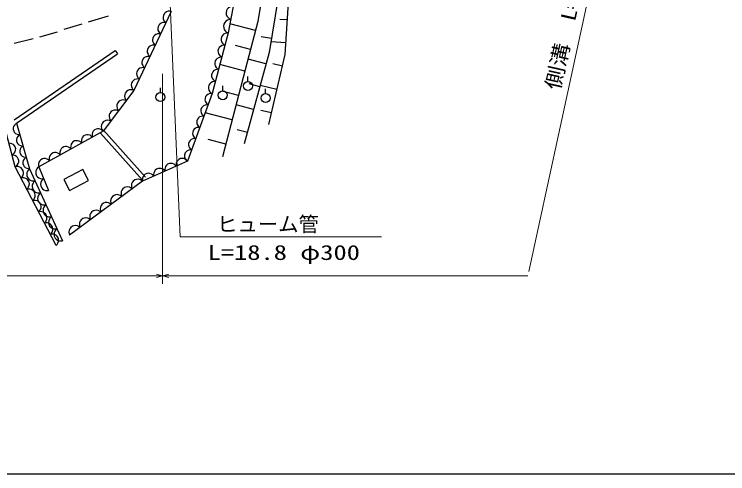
# Model space of a CAD drawing. Units: millimetres, scale not verified. Extents: x 40000 to 680000, y 20000 to 380000.
# Drawn here: x 274162 to 361628, y 205000 to 261268 of the extents above; entities that cross this region are included whole.
import ezdxf
from ezdxf.enums import TextEntityAlignment as Align

# ---------------------------------------------------------------- set-up
doc = ezdxf.new("R2010")
doc.units = ezdxf.units.MM
doc.header["$LTSCALE"] = 1000
for name, color, linetype, lineweight in [('M-BGD', 7, 'Continuous', 25), ('M-STR-HTXT', 7, 'Continuous', 13), ('M-TTL-BAND', 7, 'Continuous', 25)]:
    doc.layers.add(name, color=color, linetype=linetype, lineweight=lineweight)
doc.styles.add('ＭＳ ゴシック', font='')
doc.styles.get('ＭＳ ゴシック').set_extended_font_data('MS Gothic')

msp = doc.modelspace()

# ---------------------------------------------------------------- linework, layer by layer
at = {"layer": 'M-BGD'}
for p, q in [((307087, 266836), (305403, 256593)), ((307363, 256352), (308087, 267636)), ((304044, 260435), (304805, 264956)), ((301324, 263935), (300374, 258981)), ((293400, 261628), (288837, 251941)), ((283268, 260363), (285725, 261069)), ((280289, 259443), (282469, 260087)), ((303740, 259273), (300588, 260096)), ((302761, 255433), (304044, 260435)), ((307635, 260584), (306699, 260644)), ((277310, 258522), (279460, 259136)), ((300374, 258981), (298418, 251560)), ((274164, 257725), (276468, 258308)), ((305683, 258300), (304419, 258508)), ((303133, 256950), (301284, 257433)), ((307454, 257763), (305615, 257881)), ((274161, 248331), (286541, 256839)), ((274445, 247919), (286824, 256427)), ((286541, 256839), (286824, 256427)), ((305403, 256593), (302358, 245390)), ((305360, 247750), (307363, 256352)), ((299717, 243870), (302761, 255433)), ((305022, 255192), (302830, 255788)), ((302441, 254299), (299352, 255105)), ((307030, 254918), (305855, 255192)), ((302803, 253048), (302803, 253639)), ((288837, 251941), (285045, 246967)), ((292084, 251683), (292084, 252274)), ((299724, 251909), (299724, 252499)), ((304261, 252392), (302962, 252745)), ((306362, 252051), (304299, 252531)), ((304969, 251565), (304970, 252156)), ((298418, 251560), (295395, 243270)), ((301662, 251319), (299805, 251804)), ((303500, 249591), (301363, 250172)), ((305694, 249183), (304393, 249486)), ((300884, 248339), (297560, 249208)), ((274265, 242589), (272765, 248354)), ((274445, 247919), (276042, 242351)), ((285045, 246967), (277167, 242588)), ((284736, 246727), (289881, 240970)), ((285108, 247060), (290254, 241304)), ((302739, 246790), (301473, 247134)), ((300106, 245360), (297942, 245925)), ((295395, 243270), (289886, 240844)), ((279296, 232934), (274265, 242589)), ((276042, 242351), (280066, 233526)), ((277167, 242588), (278351, 239686)), ((282560, 242252), (280226, 241038)), ((283256, 240914), (282560, 242252)), ((280226, 241038), (280922, 239700)), ((280922, 239700), (283256, 240914)), ((289886, 240844), (280942, 234214))]:
    msp.add_line(p, q, dxfattribs=at)
for points in [[(293400, 261628), (293216, 261651), (293042, 261632), (292827, 261568), (292672, 261455), (292543, 261317), (292442, 261103), (292418, 260916), (292429, 260724), (292518, 260518), (292615, 260374), (292748, 260244)], [(301007, 262284), (300805, 262258), (300625, 262190), (300413, 262064), (300279, 261901), (300180, 261719), (300131, 261463), (300156, 261257), (300220, 261056), (300371, 260861), (300514, 260735), (300691, 260632)], [(292748, 260244), (292564, 260267), (292390, 260248), (292175, 260184), (292020, 260071), (291891, 259933), (291790, 259719), (291766, 259532), (291777, 259340), (291866, 259134), (291963, 258991), (292096, 258860)], [(300691, 260632), (300489, 260607), (300309, 260539), (300097, 260412), (299963, 260250), (299864, 260067), (299815, 259812), (299839, 259606), (299904, 259405), (300054, 259209), (300197, 259083), (300374, 258981)], [(300374, 258981), (300189, 258970), (300021, 258919), (299819, 258818), (299687, 258678), (299586, 258518), (299525, 258288), (299535, 258099), (299581, 257912), (299706, 257725), (299828, 257601), (299983, 257497)], [(292096, 258860), (291913, 258883), (291739, 258864), (291523, 258801), (291368, 258687), (291240, 258549), (291138, 258335), (291114, 258148), (291125, 257956), (291214, 257750), (291311, 257607), (291444, 257476)], [(291444, 257476), (291261, 257499), (291087, 257480), (290871, 257417), (290716, 257304), (290588, 257165), (290487, 256951), (290462, 256764), (290473, 256573), (290562, 256366), (290659, 256223), (290792, 256092)], [(299983, 257497), (299798, 257486), (299630, 257435), (299428, 257334), (299296, 257194), (299194, 257034), (299134, 256804), (299143, 256615), (299189, 256428), (299314, 256241), (299437, 256117), (299592, 256013)], [(290792, 256092), (290609, 256116), (290435, 256096), (290219, 256033), (290064, 255920), (289936, 255782), (289835, 255567), (289810, 255380), (289821, 255189), (289910, 254982), (290007, 254839), (290140, 254709)], [(299592, 256013), (299406, 256002), (299238, 255951), (299037, 255849), (298905, 255710), (298803, 255550), (298742, 255320), (298752, 255131), (298798, 254944), (298923, 254756), (299045, 254633), (299200, 254529)], [(290140, 254709), (289957, 254732), (289783, 254712), (289567, 254649), (289412, 254536), (289284, 254398), (289183, 254183), (289158, 253996), (289169, 253805), (289258, 253598), (289356, 253455), (289489, 253325)], [(299200, 254529), (299015, 254518), (298847, 254467), (298645, 254365), (298513, 254226), (298412, 254066), (298351, 253836), (298361, 253647), (298407, 253460), (298532, 253272), (298654, 253149), (298809, 253044)], [(289489, 253325), (289305, 253348), (289131, 253328), (288915, 253265), (288760, 253152), (288632, 253014), (288531, 252799), (288506, 252612), (288517, 252421), (288606, 252214), (288704, 252071), (288837, 251941)], [(298809, 253044), (298624, 253034), (298455, 252983), (298254, 252881), (298122, 252741), (298020, 252582), (297960, 252352), (297969, 252163), (298015, 251976), (298140, 251788), (298263, 251665), (298418, 251560)], [(288837, 251941), (288658, 252003), (288480, 252021), (288251, 252004), (288072, 251924), (287914, 251814), (287767, 251621), (287702, 251439), (287673, 251246), (287717, 251020), (287784, 250856), (287889, 250698)], [(298418, 251560), (298240, 251566), (298075, 251533), (297874, 251453), (297735, 251332), (297624, 251188), (297546, 250974), (297539, 250793), (297566, 250611), (297669, 250420), (297775, 250292), (297914, 250179)], [(287889, 250698), (287710, 250760), (287532, 250778), (287303, 250761), (287124, 250681), (286966, 250570), (286819, 250378), (286754, 250196), (286725, 250002), (286769, 249777), (286836, 249613), (286941, 249454)], [(297914, 250179), (297736, 250185), (297571, 250151), (297370, 250072), (297232, 249950), (297121, 249807), (297043, 249592), (297035, 249411), (297063, 249229), (297165, 249039), (297271, 248910), (297410, 248797)], [(286941, 249454), (286762, 249517), (286584, 249534), (286355, 249517), (286176, 249438), (286018, 249327), (285871, 249134), (285806, 248953), (285777, 248759), (285821, 248533), (285888, 248370), (285993, 248211)], [(297410, 248797), (297232, 248803), (297067, 248769), (296866, 248690), (296728, 248568), (296617, 248425), (296539, 248211), (296531, 248029), (296559, 247847), (296662, 247657), (296767, 247529), (296906, 247415)], [(274445, 247919), (274300, 247820), (274188, 247698), (274074, 247518), (274034, 247341), (274029, 247163), (274091, 246947), (274190, 246799), (274317, 246669), (274509, 246578), (274668, 246537), (274844, 246527)], [(285993, 248211), (285814, 248273), (285636, 248291), (285407, 248274), (285228, 248194), (285070, 248084), (284923, 247891), (284858, 247709), (284829, 247516), (284873, 247290), (284940, 247126), (285045, 246967)], [(285045, 246967), (284912, 247091), (284762, 247175), (284554, 247249), (284365, 247247), (284184, 247211), (283980, 247097), (283853, 246962), (283753, 246803), (283705, 246588), (283701, 246418), (283732, 246238)], [(296906, 247415), (296728, 247421), (296563, 247388), (296362, 247308), (296224, 247187), (296113, 247043), (296035, 246829), (296027, 246648), (296055, 246466), (296158, 246275), (296264, 246147), (296402, 246034)], [(274844, 246527), (274699, 246429), (274587, 246306), (274473, 246127), (274433, 245950), (274428, 245771), (274490, 245555), (274589, 245407), (274717, 245278), (274909, 245186), (275067, 245145), (275243, 245135)], [(282419, 245508), (282286, 245631), (282136, 245715), (281928, 245789), (281739, 245787), (281558, 245751), (281354, 245637), (281227, 245502), (281127, 245343), (281079, 245128), (281075, 244958), (281106, 244778)], [(283732, 246238), (283599, 246361), (283449, 246445), (283241, 246519), (283052, 246517), (282871, 246481), (282667, 246367), (282540, 246232), (282440, 246073), (282392, 245858), (282388, 245688), (282419, 245508)], [(296402, 246034), (296225, 246040), (296060, 246006), (295858, 245927), (295720, 245805), (295609, 245662), (295531, 245447), (295524, 245266), (295551, 245084), (295654, 244894), (295760, 244765), (295898, 244652)], [(273890, 244030), (274042, 244127), (274160, 244250), (274282, 244432), (274327, 244613), (274337, 244797), (274279, 245020), (274181, 245175), (274053, 245311), (273858, 245411), (273696, 245457), (273515, 245472)], [(275243, 245135), (275098, 245037), (274986, 244914), (274872, 244735), (274833, 244558), (274827, 244379), (274889, 244163), (274988, 244015), (275116, 243886), (275308, 243794), (275467, 243753), (275643, 243743)], [(281106, 244778), (280973, 244901), (280823, 244985), (280615, 245059), (280426, 245057), (280245, 245021), (280041, 244908), (279914, 244773), (279814, 244613), (279766, 244398), (279762, 244228), (279793, 244048)], [(274265, 242589), (274417, 242686), (274535, 242809), (274657, 242991), (274702, 243172), (274712, 243355), (274654, 243579), (274556, 243734), (274428, 243870), (274233, 243969), (274071, 244016), (273890, 244030)], [(279793, 244048), (279660, 244171), (279510, 244256), (279302, 244329), (279113, 244327), (278932, 244291), (278728, 244178), (278601, 244043), (278501, 243884), (278453, 243668), (278449, 243498), (278480, 243318)], [(295898, 244652), (295721, 244658), (295556, 244624), (295355, 244545), (295216, 244423), (295105, 244280), (295027, 244066), (295020, 243885), (295047, 243702), (295150, 243512), (295256, 243384), (295395, 243270)], [(275643, 243743), (275497, 243645), (275386, 243523), (275272, 243343), (275232, 243166), (275227, 242987), (275289, 242772), (275388, 242623), (275515, 242494), (275707, 242402), (275866, 242361), (276042, 242351)], [(278480, 243318), (278347, 243441), (278197, 243526), (277989, 243599), (277800, 243597), (277619, 243561), (277415, 243448), (277288, 243313), (277188, 243154), (277140, 242938), (277136, 242768), (277167, 242588)], [(295395, 243270), (295273, 243406), (295131, 243504), (294930, 243596), (294743, 243612), (294558, 243592), (294345, 243498), (294206, 243376), (294090, 243226), (294023, 243016), (294003, 242846), (294018, 242664)], [(274984, 241209), (275116, 241344), (275207, 241497), (275289, 241710), (275292, 241905), (275260, 242094), (275148, 242308), (275012, 242443), (274850, 242552), (274628, 242607), (274453, 242616), (274265, 242589)], [(276042, 242351), (275898, 242219), (275795, 242065), (275698, 241848), (275684, 241646), (275707, 241448), (275811, 241220), (275945, 241072), (276107, 240951), (276335, 240881), (276517, 240862), (276713, 240880)], [(277167, 242588), (277022, 242465), (276916, 242321), (276815, 242114), (276793, 241919), (276808, 241726), (276899, 241501), (277023, 241353), (277175, 241229), (277393, 241152), (277568, 241127), (277759, 241137)], [(292640, 242057), (292519, 242193), (292377, 242291), (292176, 242383), (291988, 242399), (291804, 242379), (291590, 242285), (291451, 242162), (291336, 242013), (291269, 241802), (291249, 241633), (291263, 241451)], [(294018, 242664), (293896, 242799), (293754, 242897), (293553, 242990), (293366, 243006), (293181, 242986), (292968, 242892), (292828, 242769), (292713, 242620), (292646, 242409), (292626, 242240), (292640, 242057)], [(291263, 241451), (291142, 241586), (291000, 241684), (290799, 241776), (290611, 241792), (290427, 241773), (290213, 241679), (290074, 241556), (289959, 241406), (289892, 241196), (289872, 241027), (289886, 240844)], [(275703, 239830), (275834, 239965), (275926, 240117), (276007, 240331), (276011, 240526), (275978, 240715), (275867, 240929), (275731, 241064), (275569, 241172), (275347, 241228), (275171, 241237), (274984, 241209)], [(276713, 240880), (276569, 240748), (276465, 240594), (276369, 240377), (276354, 240175), (276378, 239977), (276482, 239749), (276616, 239602), (276778, 239480), (277005, 239410), (277187, 239391), (277383, 239410)], [(277759, 241137), (277614, 241014), (277508, 240869), (277406, 240663), (277384, 240468), (277399, 240275), (277491, 240050), (277615, 239902), (277767, 239778), (277985, 239701), (278160, 239676), (278351, 239686)], [(289886, 240844), (289729, 240956), (289560, 241023), (289332, 241071), (289134, 241044), (288949, 240981), (288751, 240834), (288636, 240675), (288552, 240494), (288532, 240261), (288551, 240082), (288609, 239897)], [(276421, 238451), (276553, 238585), (276644, 238738), (276726, 238952), (276730, 239147), (276697, 239336), (276586, 239549), (276449, 239684), (276288, 239793), (276066, 239849), (275890, 239858), (275703, 239830)], [(288609, 239897), (288452, 240008), (288283, 240076), (288054, 240124), (287857, 240097), (287671, 240034), (287473, 239887), (287358, 239728), (287274, 239547), (287254, 239314), (287273, 239135), (287331, 238950)], [(277383, 239410), (277239, 239277), (277136, 239124), (277040, 238906), (277025, 238704), (277049, 238506), (277153, 238278), (277287, 238131), (277449, 238009), (277676, 237940), (277858, 237920), (278054, 237939)], [(287331, 238950), (287174, 239061), (287005, 239129), (286776, 239177), (286579, 239150), (286393, 239086), (286195, 238940), (286080, 238780), (285997, 238600), (285976, 238367), (285995, 238188), (286053, 238003)], [(277140, 237072), (277272, 237206), (277363, 237359), (277445, 237573), (277448, 237767), (277416, 237956), (277304, 238170), (277168, 238305), (277006, 238414), (276784, 238469), (276609, 238479), (276421, 238451)], [(278054, 237939), (277910, 237806), (277807, 237653), (277710, 237436), (277696, 237233), (277720, 237036), (277823, 236808), (277957, 236660), (278119, 236538), (278347, 236469), (278529, 236449), (278725, 236468)], [(286053, 238003), (285896, 238114), (285727, 238182), (285498, 238230), (285301, 238203), (285115, 238139), (284917, 237992), (284803, 237833), (284719, 237652), (284698, 237420), (284717, 237240), (284775, 237056)], [(277859, 235693), (277990, 235827), (278082, 235980), (278163, 236193), (278167, 236388), (278134, 236577), (278023, 236791), (277887, 236926), (277725, 237035), (277503, 237090), (277327, 237099), (277140, 237072)], [(284775, 237056), (284618, 237167), (284449, 237235), (284221, 237283), (284023, 237256), (283837, 237192), (283639, 237045), (283525, 236886), (283441, 236705), (283421, 236472), (283440, 236293), (283497, 236109)], [(278725, 236468), (278581, 236335), (278477, 236182), (278381, 235965), (278367, 235763), (278390, 235565), (278494, 235337), (278628, 235189), (278790, 235067), (279017, 234998), (279199, 234979), (279395, 234997)], [(283497, 236109), (283341, 236220), (283171, 236288), (282943, 236336), (282745, 236308), (282560, 236245), (282362, 236098), (282247, 235939), (282163, 235758), (282143, 235525), (282162, 235346), (282220, 235161)], [(278577, 234313), (278709, 234448), (278800, 234601), (278882, 234814), (278886, 235009), (278853, 235198), (278742, 235412), (278605, 235547), (278444, 235655), (278222, 235711), (278046, 235720), (277859, 235693)], [(282220, 235161), (282063, 235273), (281894, 235341), (281665, 235389), (281468, 235361), (281282, 235298), (281084, 235151), (280969, 234992), (280885, 234811), (280865, 234578), (280884, 234399), (280942, 234214)], [(279395, 234997), (279251, 234865), (279148, 234711), (279052, 234494), (279037, 234292), (279061, 234094), (279165, 233866), (279299, 233718), (279461, 233597), (279688, 233527), (279870, 233508), (280066, 233526)], [(279296, 232934), (279428, 233068), (279519, 233221), (279601, 233435), (279604, 233630), (279572, 233819), (279460, 234032), (279324, 234168), (279162, 234276), (278940, 234332), (278765, 234341), (278577, 234313)]]:
    msp.add_lwpolyline(points, dxfattribs=at)
for centre in [(302803, 252491), (292083, 251126), (299724, 251352), (304969, 251008)]:
    msp.add_circle(centre, 548, dxfattribs=at)
at = {"layer": 'M-STR-HTXT'}
for p, q in [((353790, 305993), (337230, 229774)), ((293273, 262511), (294518, 234028)), ((292346, 228236), (292354, 253959)), ((294518, 234028), (319197, 234020)), ((210785, 229262), (292346, 229236)), ((292346, 229236), (337110, 229221))]:
    msp.add_line(p, q, dxfattribs=at)
for points in [[(291596, 229451), (292346, 229236), (291596, 229022)], [(293096, 229020), (292346, 229236), (293096, 229449)]]:
    msp.add_lwpolyline(points, dxfattribs=at)
at = {"layer": 'M-TTL-BAND'}
msp.add_line((40000, 205000), (579000, 205000), dxfattribs=at)

# ---------------------------------------------------------------- texts
at = {"layer": 'M-STR-HTXT', "style": 'ＭＳ ゴシック'}
for s, rotation, width, p in [('側溝\u3000L=63.0', 77.381, 1.15, (341558, 251776)), ('L=18.8 φ300', 359.981, 1.3, (297864, 230633))]:
    msp.add_text(s, height=1833, rotation=rotation, dxfattribs=dict(at, width=width)).set_placement(p, align=Align.BOTTOM_LEFT)
msp.add_text('ヒューム管', height=1833, rotation=359.981, dxfattribs=at).set_placement((299016, 234103), align=Align.BOTTOM_LEFT)

doc.saveas('drawing.dxf')
